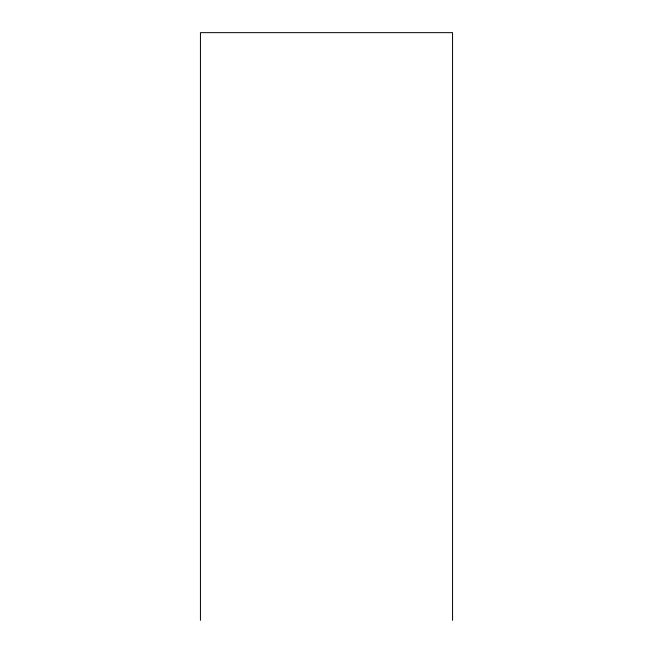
<?xml version="1.0" encoding="UTF-8"?>
<svg xmlns="http://www.w3.org/2000/svg" width="653" height="653" viewBox="0 0 653 653"><rect width="100%" height="100%" fill="white"/><g stroke="black" fill="none" stroke-linecap="round" stroke-linejoin="round"><path stroke-width="0.98" d="M452.562 620.35L452.562 32.65L200.438 32.65L200.438 620.35"/></g></svg>
